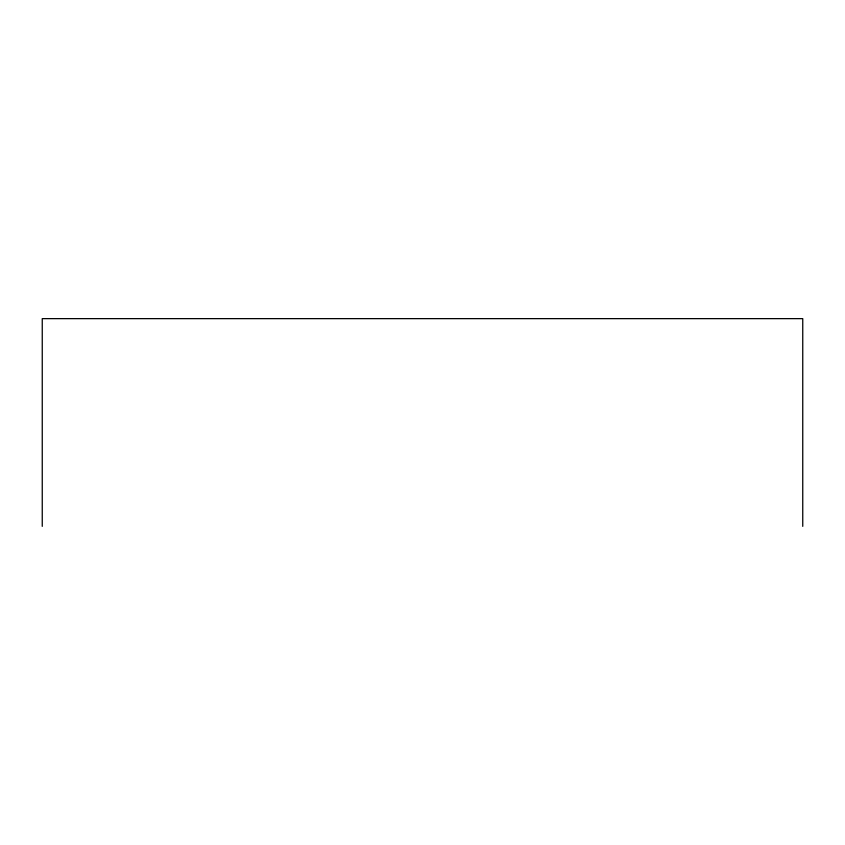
<?xml version="1.0" encoding="UTF-8"?>
<svg xmlns="http://www.w3.org/2000/svg" width="845" height="845" viewBox="0 0 845 845"><rect width="100%" height="100%" fill="white"/><g stroke="black" fill="none" stroke-linecap="round" stroke-linejoin="round"><path stroke-width="1.27" d="M802.75 526.361L802.75 318.639L42.25 318.639L42.25 526.361"/></g></svg>
